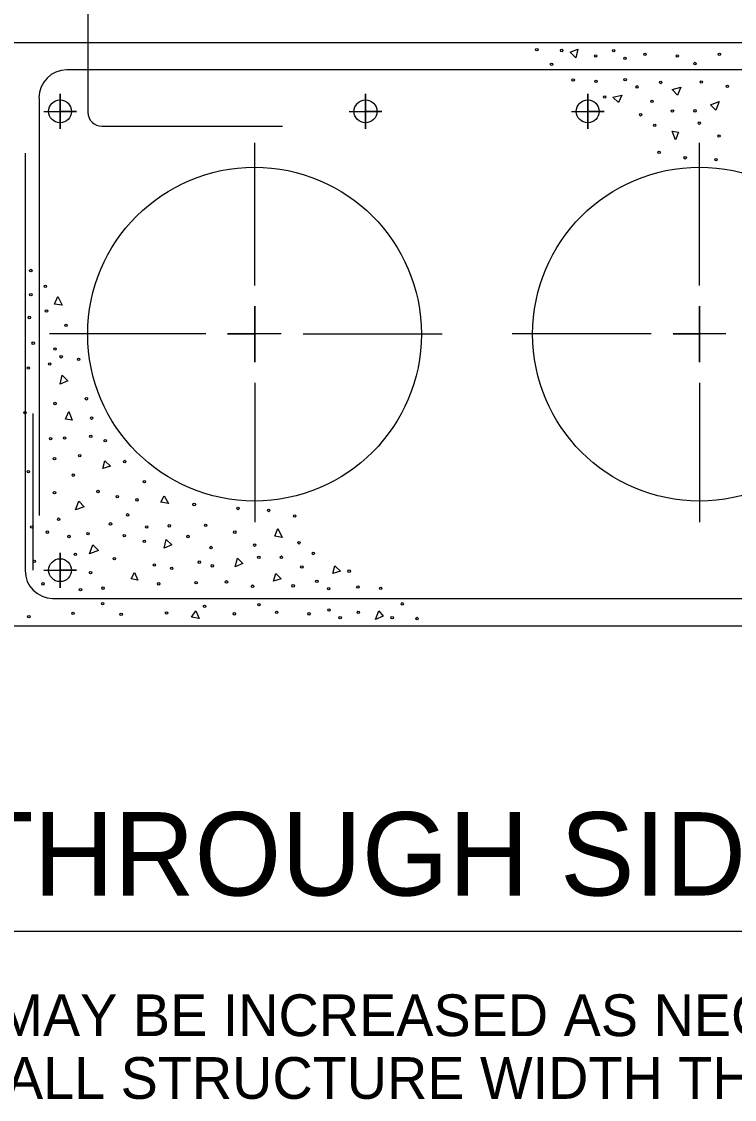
# Model space of a CAD drawing. Extents: x -52.3 to 43.5, y 0.3 to 27.8.
# Drawn here: x -47.77 to -45.633, y 20.744 to 23.974 of the extents above; entities that cross this region are included whole.
import ezdxf

# ---------------------------------------------------------------- set-up
doc = ezdxf.new("R2010")
doc.units = 0
for name, color, linetype in [('Old_Level_15', 7, 'Continuous'), ('Old_Level_21', 7, 'Continuous'), ('Old_Level_4', 7, 'Continuous'), ('Old_Level_8', 7, 'Continuous'), ('Old_Level_9', 7, 'Continuous')]:
    doc.layers.add(name, color=color, linetype=linetype)

msp = doc.modelspace()

# ---------------------------------------------------------------- linework, layer by layer
at = {"layer": 'Old_Level_15'}
msp.add_line((-49.6529, 21.2481), (-43.62, 21.2481), dxfattribs=at)
at = {"layer": 'Old_Level_21'}
for p, q in [((-47.8741, 23.9115), (-46.4041, 23.9115)), ((-46.4041, 23.9115), (-44.9374, 23.9115)), ((-46.1252, 23.882), (-46.1023, 23.8918)), ((-46.1088, 23.8656), (-46.1252, 23.882)), ((-46.1023, 23.8918), (-46.1088, 23.8656)), ((-45.8201, 23.7705), (-45.7938, 23.777)), ((-45.7938, 23.777), (-45.8036, 23.754)), ((-45.9973, 23.7475), (-45.971, 23.754)), ((-45.9808, 23.7311), (-45.9973, 23.7475)), ((-45.971, 23.754), (-45.9808, 23.7311)), ((-45.8036, 23.754), (-45.8201, 23.7705)), ((-45.7052, 23.7245), (-45.6789, 23.7343)), ((-45.6888, 23.7081), (-45.7052, 23.7245)), ((-45.6789, 23.7343), (-45.6888, 23.7081)), ((-45.8102, 23.6195), (-45.8201, 23.6458)), ((-45.8201, 23.6458), (-45.8004, 23.6425)), ((-45.8004, 23.6425), (-45.8102, 23.6195)), ((-47.6707, 23.1273), (-47.6608, 23.1503)), ((-47.6608, 23.1503), (-47.6477, 23.124)), ((-47.6477, 23.124), (-47.6707, 23.1273)), ((-47.6542, 22.8878), (-47.6477, 22.914)), ((-47.6477, 22.914), (-47.6313, 22.8977)), ((-47.6313, 22.8977), (-47.6542, 22.8878)), ((-47.6379, 22.7828), (-47.628, 22.8058)), ((-47.628, 22.8058), (-47.6182, 22.7795)), ((-47.6182, 22.7795), (-47.6379, 22.7828)), ((-47.5263, 22.6352), (-47.5198, 22.6581)), ((-47.5198, 22.6581), (-47.5033, 22.6417)), ((-47.5033, 22.6417), (-47.5263, 22.6352)), ((-47.3524, 22.5334), (-47.3426, 22.5531)), ((-47.3426, 22.5531), (-47.3294, 22.5302)), ((-47.6083, 22.5105), (-47.5985, 22.5367)), ((-47.5821, 22.5203), (-47.6083, 22.5105)), ((-47.5985, 22.5367), (-47.5821, 22.5203)), ((-47.3294, 22.5302), (-47.3524, 22.5334)), ((-47.0111, 22.4317), (-47.0013, 22.4546)), ((-47.0013, 22.4546), (-46.9882, 22.4284)), ((-47.3426, 22.3956), (-47.336, 22.4218)), ((-47.336, 22.4218), (-47.3196, 22.4055)), ((-46.9882, 22.4284), (-47.0111, 22.4317)), ((-47.5657, 22.3792), (-47.5558, 22.4055)), ((-47.5394, 22.389), (-47.5657, 22.3792)), ((-47.5558, 22.4055), (-47.5394, 22.389)), ((-47.3196, 22.4055), (-47.3426, 22.3956)), ((-47.1292, 22.3398), (-47.1227, 22.3661)), ((-47.1227, 22.3661), (-47.1063, 22.3496)), ((-47.441, 22.3037), (-47.4311, 22.3234)), ((-47.4311, 22.3234), (-47.4213, 22.3005)), ((-47.1063, 22.3496), (-47.1292, 22.3398)), ((-46.8373, 22.3202), (-46.8307, 22.3431)), ((-46.8142, 22.3267), (-46.8373, 22.3202)), ((-46.8307, 22.3431), (-46.8142, 22.3267)), ((-47.4213, 22.3005), (-47.441, 22.3037)), ((-47.0144, 22.2971), (-47.0079, 22.3202)), ((-46.9914, 22.3037), (-47.0144, 22.2971)), ((-47.0079, 22.3202), (-46.9914, 22.3037)), ((-47.2605, 22.1889), (-47.2474, 22.2086)), ((-47.2474, 22.2086), (-47.2376, 22.1856)), ((-46.7092, 22.1823), (-46.6994, 22.2086)), ((-46.6863, 22.1921), (-46.7092, 22.1823)), ((-46.6994, 22.2086), (-46.6863, 22.1921)), ((-44.9669, 22.1627), (-47.8413, 22.1627)), ((-47.2376, 22.1856), (-47.2605, 22.1889))]:
    msp.add_line(p, q, dxfattribs=at)
for centre, radius in [((-46.2253, 23.8897), 0.00364), ((-46.1509, 23.8874), 0.00364), ((-46.0492, 23.8709), 0.00364), ((-45.9949, 23.8871), 0.00364), ((-45.9014, 23.8756), 0.00364), ((-45.8044, 23.8709), 0.00364), ((-45.6779, 23.8756), 0.00364), ((-46.1813, 23.8457), 0.00364), ((-45.9612, 23.8638), 0.00364), ((-45.7515, 23.8483), 0.00364), ((-46.1165, 23.7991), 0.00364), ((-46.048, 23.7952), 0.00364), ((-45.9605, 23.7999), 0.00364), ((-45.925, 23.7784), 0.00364), ((-45.8541, 23.7916), 0.00364), ((-45.7323, 23.7928), 0.00364), ((-45.6543, 23.7798), 0.00364), ((-46.022, 23.7479), 0.00364), ((-45.8801, 23.7349), 0.00364), ((-45.8188, 23.7059), 0.00364), ((-45.7512, 23.7065), 0.00364), ((-45.9144, 23.6947), 0.00364), ((-45.8718, 23.6628), 0.00364), ((-45.7386, 23.6697), 0.00364), ((-45.6791, 23.6308), 0.00364), ((-45.8588, 23.5824), 0.00364), ((-45.7808, 23.5658), 0.00364), ((-45.6886, 23.5599), 0.00364), ((-47.0714, 23.0374), 0.5001), ((-45.7379, 23.0374), 0.5001), ((-47.742, 23.228), 0.00364), ((-47.6983, 23.1807), 0.00364), ((-47.742, 23.1558), 0.00364), ((-47.6951, 23.1067), 0.00364), ((-47.7468, 23.0873), 0.00364), ((-47.6368, 23.0636), 0.00364), ((-47.7349, 23.0104), 0.00364), ((-47.6699, 22.9926), 0.00364), ((-47.6511, 22.9695), 0.00364), ((-47.7492, 22.9359), 0.00364), ((-47.6853, 22.9477), 0.00364), ((-47.599, 22.9619), 0.00364), ((-47.5753, 22.8436), 0.00364), ((-47.7598, 22.8023), 0.00364), ((-47.6699, 22.8295), 0.00364), ((-47.56, 22.7857), 0.00364), ((-47.6829, 22.7243), 0.00364), ((-47.6408, 22.7262), 0.00364), ((-47.5623, 22.7313), 0.00364), ((-47.5191, 22.7184), 0.00364), ((-47.5954, 22.6734), 0.00364), ((-47.6711, 22.6639), 0.00364), ((-47.4606, 22.6556), 0.00364), ((-47.7492, 22.6249), 0.00364), ((-47.6149, 22.6149), 0.00364), ((-47.4015, 22.5953), 0.00364), ((-47.6711, 22.5622), 0.00364), ((-47.541, 22.5658), 0.00364), ((-47.4828, 22.5501), 0.00364), ((-47.424, 22.5409), 0.00364), ((-47.2525, 22.5268), 0.00364), ((-47.1213, 22.515), 0.00364), ((-47.6589, 22.4828), 0.00364), ((-47.4518, 22.4958), 0.00364), ((-47.0291, 22.509), 0.00364), ((-46.951, 22.4924), 0.00364), ((-47.7391, 22.4595), 0.00364), ((-47.5032, 22.4688), 0.00364), ((-47.3948, 22.4595), 0.00364), ((-47.327, 22.4629), 0.00364), ((-47.2183, 22.4641), 0.00364), ((-47.6924, 22.444), 0.00364), ((-47.6278, 22.431), 0.00364), ((-47.5706, 22.4393), 0.00364), ((-47.4621, 22.4336), 0.00364), ((-47.4015, 22.4168), 0.00364), ((-47.2706, 22.431), 0.00364), ((-47.1307, 22.444), 0.00364), ((-47.2017, 22.3979), 0.00364), ((-47.0712, 22.4051), 0.00364), ((-46.938, 22.4121), 0.00364), ((-47.7314, 22.3565), 0.00364), ((-47.6084, 22.3778), 0.00364), ((-47.4914, 22.3648), 0.00364), ((-47.2372, 22.3541), 0.00364), ((-47.0586, 22.3683), 0.00364), ((-46.991, 22.3689), 0.00364), ((-46.8955, 22.3801), 0.00364), ((-47.5631, 22.3223), 0.00364), ((-47.3715, 22.3456), 0.00364), ((-47.3197, 22.3353), 0.00364), ((-47.1981, 22.3431), 0.00364), ((-46.9297, 22.3399), 0.00364), ((-46.7878, 22.327), 0.00364), ((-47.7054, 22.2891), 0.00364), ((-47.359, 22.2891), 0.00364), ((-47.2466, 22.2927), 0.00364), ((-47.1555, 22.295), 0.00364), ((-46.8848, 22.2964), 0.00364), ((-47.5931, 22.2714), 0.00364), ((-47.5256, 22.2761), 0.00364), ((-47.0775, 22.282), 0.00364), ((-46.9557, 22.2832), 0.00364), ((-46.8493, 22.2749), 0.00364), ((-46.7618, 22.2797), 0.00364), ((-46.6933, 22.2758), 0.00364), ((-47.5268, 22.23), 0.00364), ((-47.2214, 22.2214), 0.00364), ((-47.0583, 22.2265), 0.00364), ((-46.6285, 22.2291), 0.00364), ((-47.748, 22.1909), 0.00364), ((-47.6156, 22.2004), 0.00364), ((-47.4713, 22.198), 0.00364), ((-47.3353, 22.2016), 0.00364), ((-47.1319, 22.1992), 0.00364), ((-47.0054, 22.204), 0.00364), ((-46.9084, 22.1992), 0.00364), ((-46.8486, 22.211), 0.00364), ((-46.8149, 22.1877), 0.00364), ((-46.7606, 22.204), 0.00364), ((-46.659, 22.1874), 0.00364), ((-46.5845, 22.1851), 0.00364)]:
    msp.add_circle(centre, radius, dxfattribs=at)
at = {"layer": 'Old_Level_4'}
for p, q in [((-47.6542, 23.7048), (-47.6542, 23.7573)), ((-47.6542, 23.7573), (-47.6542, 23.7048)), ((-46.7388, 23.7048), (-46.7388, 23.7573)), ((-46.7388, 23.7573), (-46.7388, 23.7048)), ((-46.0727, 23.7048), (-46.0727, 23.7573)), ((-46.0727, 23.7573), (-46.0727, 23.7048)), ((-47.7035, 23.7048), (-47.6542, 23.7048)), ((-47.6542, 23.7048), (-47.6051, 23.7048)), ((-47.6051, 23.7048), (-47.6542, 23.7048)), ((-47.6542, 23.7048), (-47.6542, 23.6523)), ((-47.6542, 23.6523), (-47.6542, 23.7048)), ((-46.788, 23.7048), (-46.7388, 23.7048)), ((-46.7388, 23.7048), (-46.6896, 23.7048)), ((-46.6896, 23.7048), (-46.7388, 23.7048)), ((-46.7388, 23.7048), (-46.7388, 23.6523)), ((-46.7388, 23.6523), (-46.7388, 23.7048)), ((-46.1219, 23.7048), (-46.0727, 23.7048)), ((-46.0727, 23.7048), (-46.0235, 23.7048)), ((-46.0235, 23.7048), (-46.0727, 23.7048)), ((-46.0727, 23.7048), (-46.0727, 23.6523)), ((-46.0727, 23.6523), (-46.0727, 23.7048)), ((-47.0702, 23.1831), (-47.0702, 23.6106)), ((-45.738, 23.1831), (-45.738, 23.6106)), ((-47.0702, 23.0387), (-47.0702, 23.1208)), ((-47.0702, 23.1208), (-47.0702, 23.0387)), ((-45.738, 23.0387), (-45.738, 23.1208)), ((-45.738, 23.1208), (-45.738, 23.0387)), ((-47.2179, 23.0387), (-47.6864, 23.0387)), ((-47.0702, 23.0387), (-47.1523, 23.0387)), ((-47.1523, 23.0387), (-47.0702, 23.0387)), ((-46.9914, 23.0387), (-47.0702, 23.0387)), ((-47.0702, 23.0387), (-47.0702, 22.9534)), ((-47.0702, 22.9534), (-47.0702, 23.0387)), ((-46.9258, 23.0387), (-46.5091, 23.0387)), ((-45.8824, 23.0387), (-46.2991, 23.0387)), ((-45.738, 23.0387), (-45.8167, 23.0387)), ((-45.8167, 23.0387), (-45.738, 23.0387)), ((-45.6592, 23.0387), (-45.738, 23.0387)), ((-45.738, 23.0387), (-45.738, 22.9534)), ((-45.738, 22.9534), (-45.738, 23.0387)), ((-47.0702, 22.8911), (-47.0702, 22.4743)), ((-45.738, 22.8911), (-45.738, 22.4743)), ((-47.6542, 22.33), (-47.6542, 22.3825)), ((-47.6542, 22.3825), (-47.6542, 22.33)), ((-47.7035, 22.33), (-47.6542, 22.33)), ((-47.6542, 22.33), (-47.6051, 22.33)), ((-47.6051, 22.33), (-47.6542, 22.33)), ((-47.6542, 22.33), (-47.6542, 22.2775)), ((-47.6542, 22.2775), (-47.6542, 22.33))]:
    msp.add_line(p, q, dxfattribs=at)
at = {"layer": 'Old_Level_8'}
for p, q in [((-47.5709, 24.2036), (-47.5709, 23.7021)), ((-45.1769, 23.8295), (-47.6346, 23.8295)), ((-47.7166, 23.7442), (-47.7166, 22.494)), ((-47.5292, 23.6604), (-46.9877, 23.6604)), ((-47.7592, 23.5802), (-47.7592, 22.9108)), ((-47.7592, 22.9108), (-47.7592, 22.33)), ((-47.7363, 22.7992), (-47.7363, 22.33)), ((-45.1342, 22.2446), (-47.6773, 22.2446))]:
    msp.add_line(p, q, dxfattribs=at)
for centre in [(-47.6543, 23.7048), (-46.7388, 23.7048), (-46.0727, 23.7048), (-47.6543, 22.33)]:
    msp.add_circle(centre, 0.0343, dxfattribs=at)
for centre, radius, start, end in [((-47.6343, 23.7459), 0.0833, 90, 180), ((-47.5292, 23.7021), 0.0417, 180, 270), ((-47.6759, 22.3289), 0.0833, 180, 270)]:
    msp.add_arc(centre, radius, start, end, dxfattribs=at)
at = {"layer": 'Old_Level_9'}
msp.add_line((-45.6855, 22.1627), (-45.6855, 22.1627), dxfattribs=at)

# ---------------------------------------------------------------- texts
at = {"layer": 'Old_Level_15'}
msp.add_text('SECTION THROUGH SIDEWALK', height=0.25, dxfattribs=at).set_placement((-49.5173, 21.355))
at = {"layer": 'Old_Level_9'}
for s, p in [('* SIDEWALK WIDTH MAY BE INCREASED AS NECESSARY TO', (-49.4608, 20.9338)), ('  PROVIDE AN OVERALL STRUCTURE WIDTH THAT IS AN', (-49.4608, 20.7458))]:
    msp.add_text(s, height=0.125, dxfattribs=at).set_placement(p)

doc.saveas('drawing.dxf')
